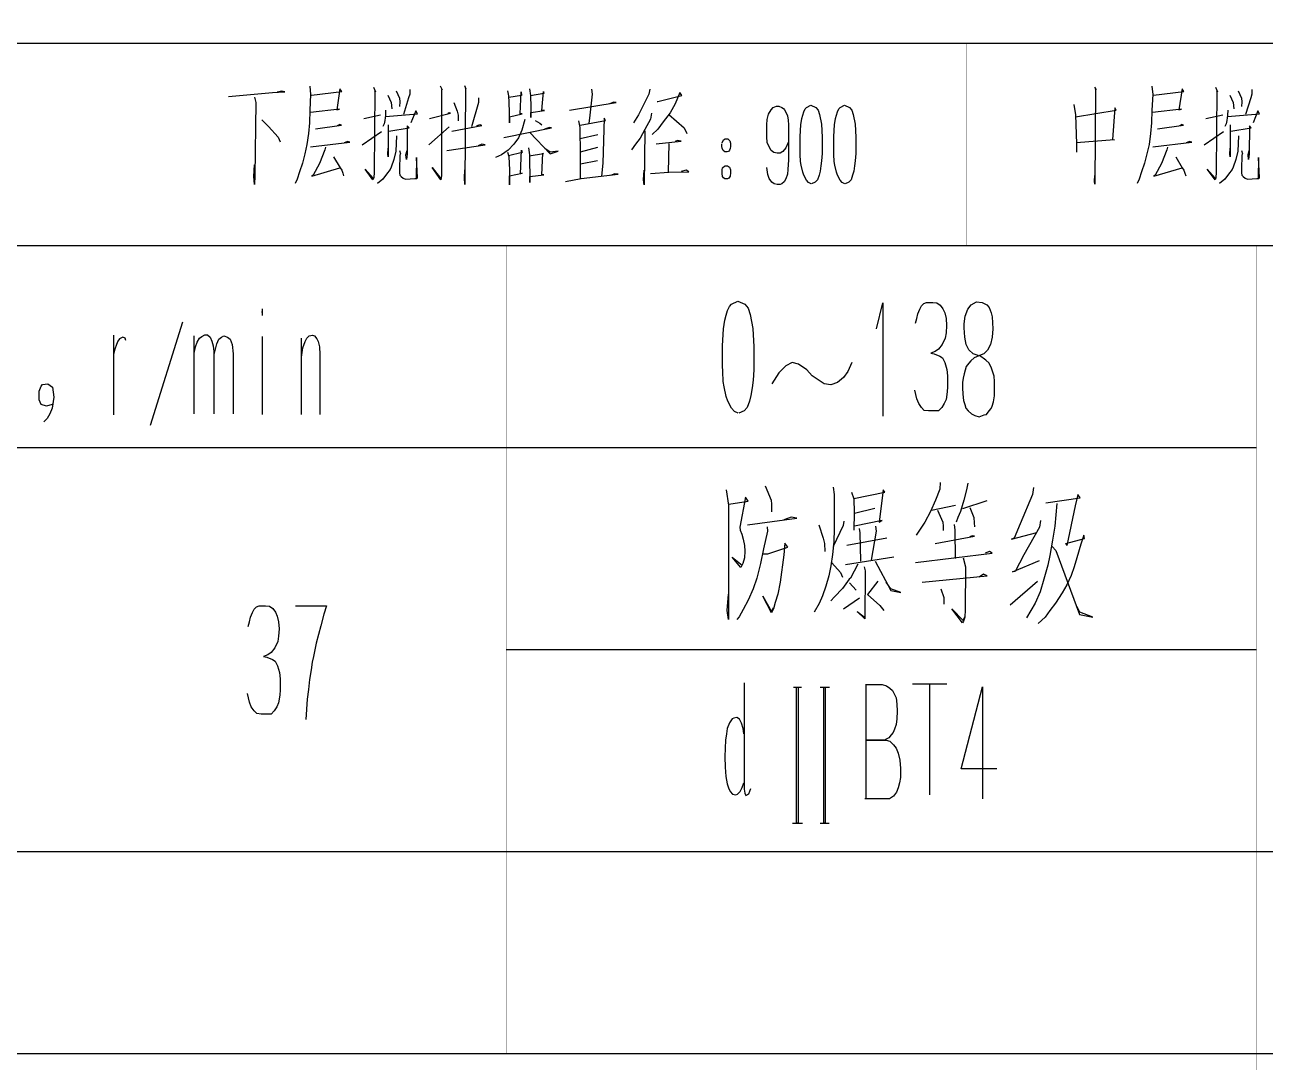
# Model space of a CAD drawing. Extents: x 0 to 8410, y 0 to 11890.
# Drawn here: x 7434.1 to 7863.9, y 8196.3 to 8555.6 of the extents above; entities that cross this region are included whole.
import ezdxf

# ---------------------------------------------------------------- set-up
doc = ezdxf.new("R2010")
doc.units = 0
doc.header["$MEASUREMENT"] = 0
doc.layers.add('6', color=7, linetype='Continuous')
doc.layers.add('8', color=7, linetype='Continuous')

# ---------------------------------------------------------------- blocks, each defined once
blk = doc.blocks.new('BLKENT684')
at = {"layer": '8', "color": 2, "linetype": 'Continuous'}
for p, q in [((7677.11, 8394.54), (7677.9, 8389.24)), ((7690.58, 8395.91), (7692.67, 8391.01)), ((7714.1, 8395.52), (7714.5, 8392.97)), ((7731.49, 8394.54), (7730.05, 8383.36)), ((7732.01, 8393.75), (7731.49, 8394.54)), ((7751.1, 8394.73), (7749.66, 8391.01)), ((7751.23, 8397.09), (7751.1, 8394.73)), ((7760.38, 8394.54), (7759.46, 8391.01)), ((7760.77, 8396.89), (7760.38, 8394.54)), ((7783.52, 8395.32), (7783.26, 8392.97)), ((7678.03, 8389.64), (7684.69, 8390.62)), ((7683.78, 8391.99), (7681.82, 8381.6)), ((7684.69, 8390.62), (7683.78, 8391.99)), ((7692.67, 8391.01), (7692.8, 8389.64)), ((7692.8, 8389.64), (7692.8, 8386.89)), ((7714.5, 8392.97), (7714.5, 8387.09)), ((7720.51, 8393.75), (7721.29, 8391.4)), ((7721.29, 8391.6), (7732.01, 8393.75)), ((7721.29, 8391.4), (7721.43, 8386.69)), ((7749.66, 8391.01), (7747.83, 8387.09)), ((7759.46, 8391.01), (7758.29, 8387.09)), ((7759.07, 8388.07), (7767.57, 8390.81)), ((7783.26, 8392.97), (7778.94, 8382.77)), ((7787.83, 8390.03), (7799.73, 8391.79)), ((7791.62, 8389.83), (7790.97, 8381.99)), ((7798.94, 8392.97), (7798.03, 8389.05)), ((7799.73, 8391.79), (7798.94, 8392.97)), ((7677.9, 8389.24), (7677.9, 8349.64)), ((7714.5, 8387.09), (7714.5, 8381.01)), ((7721.43, 8386.69), (7721.29, 8380.62)), ((7721.56, 8386.5), (7728.61, 8388.26)), ((7747.83, 8387.09), (7745.87, 8383.36)), ((7748.22, 8387.48), (7756.59, 8389.24)), ((7750.31, 8387.48), (7752.14, 8383.36)), ((7758.29, 8387.09), (7757.37, 8384.93)), ((7761.56, 8388.46), (7762.86, 8384.93)), ((7798.03, 8389.05), (7795.15, 8375.32)), ((7681.82, 8381.6), (7681.95, 8380.62)), ((7684.43, 8382.38), (7701.56, 8384.73)), ((7691.23, 8381.79), (7691.36, 8380.22)), ((7699.6, 8385.13), (7697.11, 8384.14)), ((7701.56, 8384.73), (7699.6, 8385.13)), ((7709.14, 8382.38), (7710.71, 8377.87)), ((7717.63, 8382.18), (7714.1, 8374.93)), ((7714.5, 8381.01), (7714.37, 8376.5)), ((7717.9, 8383.75), (7717.63, 8382.18)), ((7731.1, 8383.95), (7721.56, 8381.99)), ((7723.12, 8381.2), (7723.39, 8379.64)), ((7728.88, 8381.99), (7729.01, 8380.22)), ((7730.05, 8383.36), (7731.1, 8383.95)), ((7745.87, 8383.36), (7744.04, 8380.62)), ((7752.14, 8383.36), (7752.27, 8381.99)), ((7752.27, 8381.99), (7752.27, 8380.42)), ((7756.07, 8382.58), (7756.33, 8380.62)), ((7757.37, 8384.93), (7756.72, 8383.36)), ((7762.86, 8384.93), (7762.99, 8383.16)), ((7762.99, 8383.16), (7763.12, 8381.79)), ((7778.94, 8382.77), (7776.85, 8377.87)), ((7785.61, 8381.6), (7780.25, 8371.99)), ((7786, 8383.95), (7785.61, 8381.6)), ((7790.97, 8381.99), (7790.18, 8377.09)), ((7681.95, 8380.62), (7682.47, 8379.24)), ((7682.47, 8379.24), (7682.99, 8377.48)), ((7682.99, 8377.48), (7683.39, 8375.32)), ((7691.36, 8380.22), (7690.05, 8374.14)), ((7710.71, 8377.87), (7711.1, 8375.91)), ((7732.8, 8377.87), (7718.94, 8375.32)), ((7723.39, 8379.64), (7723.65, 8369.83)), ((7729.01, 8380.22), (7727.31, 8370.22)), ((7744.04, 8380.62), (7742.86, 8378.85)), ((7749.53, 8375.91), (7763.12, 8378.46)), ((7756.33, 8380.62), (7756.46, 8370.81)), ((7762.34, 8378.65), (7761.56, 8378.26)), ((7763.12, 8378.46), (7762.34, 8378.65)), ((7775.93, 8377.48), (7784.69, 8379.83)), ((7776.85, 8377.87), (7775.93, 8377.48)), ((7790.18, 8377.09), (7789.27, 8371.79)), ((7794.76, 8375.91), (7801.29, 8377.67)), ((7801.03, 8378.85), (7799.99, 8375.71)), ((7801.29, 8377.67), (7801.03, 8378.85)), ((7683.39, 8375.32), (7683.52, 8373.36)), ((7683.52, 8373.36), (7683.39, 8371.01)), ((7690.05, 8374.14), (7689.01, 8369.05)), ((7690.05, 8372.38), (7691.49, 8372.38)), ((7691.49, 8372.38), (7698.42, 8374.73)), ((7697.37, 8376.11), (7697.11, 8371.99)), ((7698.42, 8374.73), (7697.37, 8376.11)), ((7711.1, 8375.91), (7711.23, 8373.16)), ((7714.37, 8376.5), (7713.97, 8372.18)), ((7742.73, 8369.44), (7769.27, 8372.58)), ((7768.35, 8373.16), (7766.78, 8372.58)), ((7769.27, 8372.58), (7768.35, 8373.16)), ((7790.05, 8374.93), (7791.36, 8373.56)), ((7791.36, 8373.56), (7799.46, 8351.4)), ((7795.15, 8375.32), (7794.76, 8375.91)), ((7799.99, 8375.71), (7798.55, 8371.01)), ((7682.21, 8367.67), (7679.2, 8371.2)), ((7679.2, 8371.2), (7682.6, 8368.46)), ((7682.86, 8369.05), (7682.21, 8367.67)), ((7683.39, 8371.01), (7682.86, 8369.05)), ((7689.01, 8369.05), (7687.7, 8363.95)), ((7697.11, 8371.99), (7695.8, 8362.58)), ((7713.32, 8368.26), (7712.67, 8364.73)), ((7713.97, 8372.18), (7713.32, 8368.26)), ((7713.71, 8369.24), (7716.72, 8365.91)), ((7718.42, 8368.65), (7735.15, 8371.4)), ((7722.73, 8368.85), (7720.12, 8363.95)), ((7728.75, 8369.83), (7734.1, 8359.64)), ((7759.2, 8371.01), (7759.99, 8367.87)), ((7776.33, 8366.11), (7785.61, 8370.03)), ((7780.25, 8371.99), (7777.24, 8366.3)), ((7788.48, 8368.46), (7787.18, 8363.56)), ((7789.27, 8371.79), (7788.48, 8368.46)), ((7798.55, 8371.01), (7797.63, 8367.87)), ((7687.7, 8363.95), (7686.39, 8360.22)), ((7712.67, 8364.73), (7711.62, 8361.2)), ((7716.72, 8365.91), (7717.37, 8364.34)), ((7720.12, 8363.95), (7719.73, 8363.56)), ((7724.95, 8367.87), (7725.22, 8366.5)), ((7725.22, 8366.5), (7725.09, 8349.83)), ((7744.95, 8362.58), (7767.57, 8364.73)), ((7759.99, 8367.87), (7759.86, 8352.97)), ((7766.26, 8365.32), (7764.69, 8364.34)), ((7767.57, 8364.73), (7766.26, 8365.32)), ((7777.24, 8366.3), (7776.33, 8366.11)), ((7796.59, 8364.93), (7795.15, 8361.6)), ((7797.63, 8367.87), (7796.59, 8364.93)), ((7686.39, 8360.22), (7684.69, 8356.3)), ((7695.8, 8362.58), (7695.02, 8358.46)), ((7711.62, 8361.2), (7710.44, 8357.87)), ((7717.37, 8360.42), (7714.63, 8357.48)), ((7719.73, 8363.56), (7717.37, 8360.42)), ((7719.86, 8362.38), (7722.08, 8359.83)), ((7729.66, 8362.97), (7726, 8358.26)), ((7734.1, 8360.22), (7732.54, 8362.58)), ((7737.63, 8359.05), (7734.1, 8360.22)), ((7734.1, 8359.64), (7737.63, 8359.05)), ((7751.49, 8360.22), (7752.54, 8357.28)), ((7775.54, 8354.73), (7784.95, 8362.97)), ((7787.18, 8363.56), (7785.87, 8359.24)), ((7795.15, 8361.6), (7793.45, 8358.85)), ((7677.37, 8352.77), (7677.9, 8358.46)), ((7684.69, 8356.3), (7682.99, 8353.16)), ((7692.8, 8351.99), (7689.79, 8357.67)), ((7689.79, 8357.67), (7692.8, 8352.38)), ((7694.11, 8355.52), (7693.45, 8353.36)), ((7695.02, 8358.46), (7694.11, 8355.52)), ((7709.27, 8355.13), (7707.57, 8352.18)), ((7710.44, 8357.87), (7709.27, 8355.13)), ((7714.63, 8357.48), (7713.32, 8356.11)), ((7717.76, 8353.36), (7723.26, 8357.09)), ((7726, 8358.26), (7730.31, 8354.54)), ((7752.54, 8357.28), (7752.54, 8354.93)), ((7784.17, 8355.32), (7782.6, 8352.77)), ((7785.87, 8359.24), (7784.17, 8355.32)), ((7791.23, 8355.32), (7789.27, 8352.77)), ((7793.45, 8358.85), (7791.23, 8355.32)), ((7677.9, 8349.64), (7677.37, 8352.77)), ((7682.99, 8353.16), (7681.56, 8350.62)), ((7692.8, 8352.38), (7693.45, 8353.75)), ((7693.45, 8353.36), (7692.8, 8351.99)), ((7725.09, 8349.83), (7722.47, 8352.38)), ((7722.47, 8352.38), (7724.95, 8350.62)), ((7730.31, 8354.54), (7731.75, 8352.77)), ((7758.94, 8348.46), (7755.28, 8353.36)), ((7755.28, 8353.36), (7759.2, 8349.24)), ((7759.86, 8352.97), (7759.73, 8350.42)), ((7782.6, 8352.77), (7781.16, 8350.22)), ((7789.27, 8352.77), (7787.57, 8350.42)), ((7799.59, 8352.18), (7798.55, 8354.14)), ((7799.46, 8351.4), (7804.17, 8350.42)), ((7804.17, 8350.42), (7799.59, 8352.18)), ((7681.56, 8350.62), (7680.77, 8349.64)), ((7759.33, 8349.05), (7758.94, 8348.46)), ((7759.2, 8349.24), (7759.73, 8350.62)), ((7759.73, 8350.42), (7759.33, 8349.05)), ((7787.57, 8350.42), (7785.22, 8348.26)), ((7683.26, 8327.68), (7683.26, 8290.88)), ((7703.19, 8326.08), (7700.44, 8326.08)), ((7701.49, 8279.08), (7701.49, 8326.08)), ((7702.01, 8326.08), (7702.01, 8279.08)), ((7712.86, 8326.08), (7709.6, 8326.08)), ((7710.9, 8279.08), (7710.9, 8326.08)), ((7711.43, 8326.08), (7711.43, 8279.08)), ((7725.41, 8327.08), (7731.1, 8327.08)), ((7725.54, 8287.48), (7725.54, 8327.08)), ((7731.1, 8327.08), (7732.6, 8326.68)), ((7732.6, 8326.68), (7733.78, 8325.88)), ((7733.78, 8325.88), (7734.69, 8325.08)), ((7734.69, 8325.08), (7735.41, 8323.68)), ((7753.58, 8327.28), (7741.62, 8327.28)), ((7747.57, 8327.28), (7747.57, 8288.88)), ((7758.55, 8297.88), (7765.87, 8326.28)), ((7765.87, 8326.28), (7765.87, 8287.48)), ((7735.41, 8323.68), (7735.94, 8322.48)), ((7735.94, 8322.48), (7736.2, 8320.28)), ((7736.2, 8320.28), (7736.33, 8317.88)), ((7736.33, 8317.88), (7736.2, 8315.28)), ((7678.29, 8313.88), (7677.44, 8311.88)), ((7679.2, 8315.28), (7678.29, 8313.88)), ((7679.79, 8315.48), (7679.2, 8315.28)), ((7680.77, 8315.68), (7679.79, 8315.48)), ((7681.69, 8315.08), (7680.77, 8315.68)), ((7682.41, 8313.68), (7681.69, 8315.08)), ((7682.93, 8311.88), (7682.41, 8313.68)), ((7735.94, 8313.28), (7735.35, 8311.68)), ((7736.2, 8315.28), (7735.94, 8313.28)), ((7676.85, 8307.88), (7676.72, 8305.08)), ((7677.18, 8310.08), (7676.85, 8307.88)), ((7677.44, 8311.88), (7677.18, 8310.08)), ((7683.19, 8310.08), (7682.93, 8311.88)), ((7732.08, 8307.88), (7725.8, 8307.88)), ((7725.8, 8307.88), (7732.54, 8307.88)), ((7732.27, 8308.08), (7732.08, 8307.88)), ((7733.45, 8308.68), (7732.27, 8308.08)), ((7732.54, 8307.88), (7733.78, 8307.48)), ((7734.24, 8309.68), (7733.45, 8308.68)), ((7734.89, 8310.48), (7734.24, 8309.68)), ((7735.35, 8311.68), (7734.89, 8310.48)), ((7676.72, 8305.08), (7676.65, 8302.08)), ((7733.78, 8307.48), (7735.09, 8306.28)), ((7735.09, 8306.28), (7736, 8305.08)), ((7736, 8305.08), (7736.72, 8303.28)), ((7676.65, 8302.08), (7676.78, 8298.48)), ((7736.72, 8303.28), (7737.24, 8300.88)), ((7737.24, 8300.88), (7737.5, 8298.08)), ((7676.78, 8298.48), (7676.98, 8295.28)), ((7676.98, 8295.28), (7677.37, 8292.68)), ((7737.5, 8298.08), (7737.44, 8294.88)), ((7770.9, 8297.88), (7758.55, 8297.88)), ((7677.37, 8292.68), (7677.9, 8291.28)), ((7677.9, 8291.28), (7678.48, 8290.08)), ((7681.88, 8290.08), (7682.6, 8291.48)), ((7682.6, 8291.48), (7683.19, 8293.08)), ((7683.26, 8290.88), (7683.52, 8289.48)), ((7684.89, 8289.28), (7685.61, 8291.08)), ((7736.72, 8291.28), (7736.07, 8289.88)), ((7737.18, 8293.08), (7736.72, 8291.28)), ((7737.44, 8294.88), (7737.18, 8293.08)), ((7678.48, 8290.08), (7679.33, 8289.08)), ((7679.33, 8289.08), (7680.44, 8288.88)), ((7680.44, 8288.88), (7680.97, 8289.08)), ((7680.97, 8289.08), (7681.88, 8290.08)), ((7683.52, 8289.48), (7683.91, 8288.68)), ((7683.91, 8288.68), (7684.89, 8289.28)), ((7733.65, 8287.48), (7725.15, 8287.48)), ((7735.02, 8288.48), (7733.65, 8287.48)), ((7736.07, 8289.88), (7735.02, 8288.48)), ((7700.05, 8279.08), (7703.58, 8279.08)), ((7702.01, 8279.08), (7701.49, 8279.08)), ((7709.6, 8279.08), (7712.73, 8279.08)), ((7711.43, 8279.08), (7710.9, 8279.08))]:
    blk.add_line(p, q, dxfattribs=at)

msp = doc.modelspace()

# ---------------------------------------------------------------- linework, layer by layer
at = {"layer": '6'}
for p, q in [((6510, 8549.25), (8310, 8549.25)), ((7504.65, 8530.77), (7519.93, 8532.14)), ((7519.93, 8532.14), (7524.14, 8532.41)), ((7523.13, 8532.69), (7521.48, 8532.28)), ((7524.14, 8532.41), (7523.13, 8532.69)), ((7532.83, 8534.33), (7533.1, 8531.45)), ((7533.1, 8531.45), (7532.83, 8526.1)), ((7533.38, 8531.31), (7543.9, 8532.55)), ((7543.26, 8533.51), (7542.16, 8526.24)), ((7543.9, 8532.55), (7543.26, 8533.51)), ((7554.88, 8534.06), (7555.61, 8532.41)), ((7555.34, 8532.82), (7555.06, 8504.55)), ((7555.61, 8532.41), (7555.34, 8532.82)), ((7562.75, 8532.82), (7563.85, 8530.22)), ((7567.42, 8531.59), (7567.05, 8530.35)), ((7567.42, 8533.24), (7567.42, 8531.59)), ((7577.94, 8534.47), (7578.67, 8533.1)), ((7578.49, 8533.24), (7578.4, 8503.31)), ((7578.67, 8533.1), (7578.49, 8533.24)), ((7586.45, 8534.61), (7586.91, 8533.51)), ((7586.72, 8533.79), (7586.54, 8500.3)), ((7586.91, 8533.51), (7586.72, 8533.79)), ((7601.27, 8532.82), (7601.64, 8531.04)), ((7605.66, 8524.86), (7606.03, 8532.41)), ((7606.03, 8532.41), (7606.12, 8531.18)), ((7608.96, 8533.51), (7609.32, 8531.18)), ((7613.9, 8531.86), (7609.32, 8531.04)), ((7613.26, 8525.96), (7613.81, 8532.55)), ((7613.81, 8532.55), (7613.9, 8531.86)), ((7630.65, 8531.59), (7629.82, 8524.31)), ((7630.37, 8533.37), (7630.65, 8531.59)), ((7650.32, 8531.59), (7648.12, 8527.2)), ((7650.59, 8533.37), (7650.32, 8531.59)), ((7661.02, 8532.14), (7659.38, 8528.3)), ((7661.66, 8531.18), (7661.02, 8532.14)), ((7804.65, 8534.06), (7805.29, 8533.1)), ((7805.01, 8533.51), (7804.83, 8500.43)), ((7805.29, 8533.1), (7805.01, 8533.51)), ((7824.59, 8534.33), (7824.87, 8531.45)), ((7824.87, 8531.45), (7824.59, 8526.1)), ((7825.14, 8531.31), (7835.67, 8532.55)), ((7835.03, 8533.51), (7833.93, 8526.24)), ((7835.67, 8532.55), (7835.03, 8533.51)), ((7846.65, 8534.06), (7847.38, 8532.41)), ((7847.1, 8532.82), (7846.83, 8504.55)), ((7847.38, 8532.41), (7847.1, 8532.82)), ((7854.52, 8532.82), (7855.61, 8530.22)), ((7859.18, 8531.59), (7858.82, 8530.35)), ((7859.18, 8533.24), (7859.18, 8531.59)), ((7513.61, 8530.63), (7514.16, 8528.71)), ((7514.16, 8528.71), (7513.8, 8503.31)), ((7559.82, 8531.31), (7561.01, 8528.71)), ((7561.01, 8528.71), (7561.19, 8526.51)), ((7563.85, 8530.22), (7564.03, 8528.98)), ((7564.03, 8528.98), (7563.85, 8527.33)), ((7567.05, 8530.35), (7565.31, 8524.59)), ((7582.7, 8528.71), (7583.89, 8525.69)), ((7591.21, 8528.71), (7588.83, 8520.33)), ((7591.21, 8530.35), (7591.21, 8528.71)), ((7601.64, 8531.04), (7601.82, 8528.84)), ((7606.12, 8531.18), (7601.73, 8530.49)), ((7601.82, 8528.84), (7602, 8521.71)), ((7609.32, 8531.18), (7609.42, 8527.06)), ((7609.42, 8527.06), (7609.42, 8523.49)), ((7622.78, 8526.1), (7638.97, 8528.71)), ((7638.15, 8528.84), (7636.68, 8528.3)), ((7638.97, 8528.71), (7638.15, 8528.84)), ((7648.12, 8527.2), (7646.66, 8524.45)), ((7653.15, 8529.12), (7653.43, 8529.12)), ((7653.43, 8529.12), (7661.66, 8531.18)), ((7659.38, 8528.3), (7657.64, 8525.14)), ((7692.64, 8526.21), (7693.42, 8527.05)), ((7693.42, 8527.05), (7694.47, 8527.47)), ((7694.47, 8527.47), (7695.29, 8527.47)), ((7695.29, 8527.47), (7696.34, 8527.05)), ((7696.34, 8527.05), (7696.94, 8526.63)), ((7704.44, 8526.49), (7704.9, 8527.05)), ((7704.9, 8527.05), (7706.46, 8527.75)), ((7706.46, 8527.75), (7708.1, 8527.05)), ((7708.1, 8527.05), (7708.93, 8526.07)), ((7716.11, 8526.49), (7716.57, 8527.05)), ((7716.57, 8527.05), (7718.12, 8527.75)), ((7718.12, 8527.75), (7719.77, 8527.05)), ((7719.77, 8527.05), (7720.59, 8526.07)), ((7797.6, 8528.02), (7798.15, 8524.45)), ((7851.59, 8531.31), (7852.78, 8528.71)), ((7852.78, 8528.71), (7852.96, 8526.51)), ((7855.61, 8530.22), (7855.8, 8528.98)), ((7855.8, 8528.98), (7855.61, 8527.33)), ((7858.82, 8530.35), (7857.08, 8524.59)), ((7532.83, 8526.1), (7532.65, 8521.71)), ((7543.08, 8526.37), (7533.01, 8525.28)), ((7542.16, 8526.24), (7543.08, 8526.37)), ((7551.5, 8523.22), (7557.35, 8524.45)), ((7559, 8524.31), (7558.82, 8522.53)), ((7559.09, 8526.1), (7559, 8524.31)), ((7559, 8523.9), (7570.07, 8524.86)), ((7569.52, 8525.82), (7567.87, 8521.71)), ((7570.07, 8524.86), (7569.52, 8525.82)), ((7574.28, 8523.22), (7581.6, 8525)), ((7581.14, 8525.14), (7580.68, 8524.86)), ((7581.6, 8525), (7581.14, 8525.14)), ((7583.89, 8525.69), (7584.16, 8524.31)), ((7584.16, 8524.31), (7584.16, 8522.39)), ((7602, 8523.77), (7606.4, 8524.86)), ((7602, 8521.71), (7602, 8523.77)), ((7606.4, 8524.86), (7605.66, 8524.86)), ((7607.31, 8522.81), (7606.31, 8519.1)), ((7609.42, 8525.28), (7614.08, 8525.96)), ((7609.42, 8523.49), (7609.42, 8525.28)), ((7614.08, 8525.96), (7613.26, 8525.96)), ((7629.82, 8524.31), (7629.55, 8521.43)), ((7634.85, 8523.35), (7634.3, 8507.71)), ((7635.31, 8522.53), (7634.85, 8523.35)), ((7646.66, 8524.45), (7644.92, 8521.71)), ((7650.87, 8522.94), (7648.95, 8519.37)), ((7651.23, 8525), (7650.87, 8522.94)), ((7657.64, 8525.14), (7655.26, 8521.98)), ((7657.18, 8524.59), (7662.49, 8519.92)), ((7691.13, 8521.03), (7691.27, 8522.85)), ((7691.27, 8522.85), (7691.77, 8524.67)), ((7691.77, 8524.67), (7692.64, 8526.21)), ((7696.94, 8526.63), (7697.26, 8526.21)), ((7697.26, 8526.21), (7697.81, 8525.37)), ((7697.81, 8525.37), (7698.31, 8524.11)), ((7698.31, 8524.11), (7698.59, 8522.57)), ((7702.98, 8521.03), (7703.3, 8523.13)), ((7703.3, 8523.13), (7703.62, 8524.39)), ((7703.62, 8524.39), (7703.94, 8525.51)), ((7703.94, 8525.51), (7704.44, 8526.49)), ((7708.93, 8526.07), (7709.43, 8524.53)), ((7709.43, 8524.53), (7710.07, 8521.17)), ((7714.64, 8521.03), (7714.97, 8523.13)), ((7714.97, 8523.13), (7715.29, 8524.39)), ((7715.29, 8524.39), (7715.61, 8525.51)), ((7715.61, 8525.51), (7716.11, 8526.49)), ((7720.59, 8526.07), (7721.1, 8524.53)), ((7721.1, 8524.53), (7721.74, 8521.17)), ((7798.15, 8523.77), (7812.24, 8526.1)), ((7798.15, 8524.45), (7798.42, 8514.43)), ((7811.78, 8526.92), (7810.96, 8515.94)), ((7812.24, 8526.1), (7811.78, 8526.92)), ((7824.59, 8526.1), (7824.41, 8521.71)), ((7834.84, 8526.37), (7824.78, 8525.28)), ((7833.93, 8526.24), (7834.84, 8526.37)), ((7843.26, 8523.22), (7849.12, 8524.45)), ((7850.76, 8524.31), (7850.58, 8522.53)), ((7850.86, 8526.1), (7850.76, 8524.31)), ((7850.76, 8523.9), (7861.84, 8524.86)), ((7861.29, 8525.82), (7859.64, 8521.71)), ((7861.84, 8524.86), (7861.29, 8525.82)), ((7516.18, 8522.67), (7518.55, 8520.47)), ((7518.55, 8520.47), (7521.85, 8516.77)), ((7532.65, 8521.71), (7532.37, 8518)), ((7534.75, 8519.65), (7543.81, 8520.88)), ((7543.17, 8521.16), (7542.34, 8520.61)), ((7543.81, 8520.88), (7543.17, 8521.16)), ((7550.95, 8514.02), (7557.63, 8518.69)), ((7558.54, 8521.3), (7558.08, 8520.47)), ((7558.82, 8522.53), (7558.54, 8521.3)), ((7560, 8521.02), (7560, 8518.96)), ((7560, 8518.96), (7560, 8509.9)), ((7560.19, 8518.82), (7567.23, 8519.92)), ((7566.59, 8520.61), (7566.5, 8510.86)), ((7567.23, 8519.92), (7566.59, 8520.61)), ((7574.1, 8514.02), (7581.14, 8520.33)), ((7582.06, 8518.82), (7592.4, 8520.75)), ((7591.85, 8521.02), (7590.57, 8520.61)), ((7592.4, 8520.75), (7591.85, 8521.02)), ((7600.08, 8516.63), (7616.55, 8519.92)), ((7606.31, 8519.1), (7605.12, 8516.49)), ((7610.88, 8522.53), (7612.53, 8521.57)), ((7612.53, 8521.57), (7613.17, 8521.02)), ((7615.82, 8520.06), (7614.17, 8519.51)), ((7616.55, 8519.92), (7615.82, 8520.06)), ((7625.89, 8522.39), (7626.34, 8520.06)), ((7626.34, 8520.06), (7626.53, 8510.59)), ((7626.53, 8520.88), (7635.31, 8522.53)), ((7648.95, 8519.37), (7647.3, 8516.35)), ((7648.95, 8518.96), (7648.67, 8500.16)), ((7653.43, 8519.51), (7651.42, 8517.59)), ((7655.26, 8521.98), (7653.43, 8519.51)), ((7662.49, 8519.92), (7663.4, 8518)), ((7691.13, 8519.07), (7691.13, 8521.03)), ((7691.13, 8516.83), (7691.13, 8519.07)), ((7698.59, 8522.57), (7698.63, 8521.03)), ((7698.63, 8521.03), (7698.63, 8514.59)), ((7702.7, 8516.97), (7702.98, 8521.03)), ((7710.07, 8521.17), (7710.34, 8516.69)), ((7714.37, 8516.97), (7714.64, 8521.03)), ((7721.74, 8521.17), (7722.01, 8516.69)), ((7824.41, 8521.71), (7824.14, 8518)), ((7826.52, 8519.65), (7835.57, 8520.88)), ((7834.93, 8521.16), (7834.11, 8520.61)), ((7835.57, 8520.88), (7834.93, 8521.16)), ((7842.71, 8514.02), (7849.39, 8518.69)), ((7850.31, 8521.3), (7849.85, 8520.47)), ((7850.58, 8522.53), (7850.31, 8521.3)), ((7851.77, 8521.02), (7851.77, 8518.96)), ((7851.77, 8518.96), (7851.77, 8509.9)), ((7851.95, 8518.82), (7859, 8519.92)), ((7858.36, 8520.61), (7858.27, 8510.86)), ((7859, 8519.92), (7858.36, 8520.61)), ((7521.85, 8516.77), (7522.58, 8515.12)), ((7531.82, 8514.16), (7531.09, 8511)), ((7532.37, 8518), (7531.82, 8514.16)), ((7533.1, 8513.33), (7546.65, 8514.98)), ((7545.82, 8515.26), (7544.72, 8514.71)), ((7546.65, 8514.98), (7545.82, 8515.26)), ((7562.84, 8517.18), (7562.57, 8511.82)), ((7592.4, 8514.3), (7591.12, 8513.75)), ((7593.59, 8514.02), (7592.4, 8514.3)), ((7603.47, 8514.3), (7601.55, 8512.24)), ((7605.12, 8516.49), (7603.47, 8514.3)), ((7609.05, 8518.28), (7616.1, 8511)), ((7626.53, 8516.22), (7632.57, 8517.59)), ((7645.65, 8514.3), (7644.28, 8512.37)), ((7647.3, 8516.35), (7645.65, 8514.3)), ((7652.88, 8514.43), (7661.48, 8515.39)), ((7657.18, 8514.57), (7657, 8504.55)), ((7660.2, 8515.53), (7659.38, 8515.26)), ((7661.48, 8515.39), (7660.2, 8515.53)), ((7675.57, 8513.47), (7675.57, 8514.45)), ((7675.66, 8514.73), (7676.21, 8515.85)), ((7676.21, 8515.85), (7676.76, 8516.13)), ((7676.76, 8516.13), (7677.68, 8516.13)), ((7677.68, 8516.13), (7678.32, 8515.43)), ((7678.32, 8515.43), (7678.59, 8514.59)), ((7678.59, 8514.59), (7678.59, 8513.47)), ((7691.31, 8514.87), (7691.13, 8516.83)), ((7691.95, 8513.33), (7691.31, 8514.87)), ((7698.59, 8514.87), (7697.72, 8513.05)), ((7698.63, 8514.59), (7698.63, 8508.85)), ((7702.7, 8512.07), (7702.7, 8516.97)), ((7710.34, 8516.69), (7710.34, 8513.05)), ((7714.37, 8512.07), (7714.37, 8516.97)), ((7722.01, 8516.69), (7722.01, 8513.05)), ((7811.69, 8515.81), (7798.33, 8514.71)), ((7798.42, 8514.43), (7798.42, 8511.55)), ((7810.96, 8515.94), (7811.69, 8515.81)), ((7823.59, 8514.16), (7822.86, 8511)), ((7824.14, 8518), (7823.59, 8514.16)), ((7824.87, 8513.33), (7838.41, 8514.98)), ((7837.59, 8515.26), (7836.49, 8514.71)), ((7838.41, 8514.98), (7837.59, 8515.26)), ((7854.61, 8517.18), (7854.33, 8511.82)), ((7531.09, 8511), (7530.27, 8507.71)), ((7538.04, 8512.37), (7536.12, 8507.57)), ((7538.23, 8513.2), (7538.04, 8512.37)), ((7541.06, 8509.9), (7543.35, 8506.06)), ((7559.82, 8510.86), (7560, 8512.92)), ((7560, 8509.9), (7559.82, 8510.86)), ((7562.57, 8511.82), (7561.93, 8508.94)), ((7563.85, 8512.1), (7564.21, 8511)), ((7564.03, 8510.45), (7563.85, 8505.65)), ((7564.21, 8511), (7564.03, 8510.45)), ((7566.14, 8510.59), (7566.5, 8512.1)), ((7566.32, 8508.94), (7566.14, 8510.59)), ((7566.5, 8510.86), (7566.32, 8508.94)), ((7580.32, 8512.1), (7593.59, 8514.02)), ((7599.26, 8510.59), (7597.16, 8509.63)), ((7601.55, 8512.24), (7599.26, 8510.59)), ((7601.36, 8511.55), (7601.73, 8510.04)), ((7606.4, 8511.41), (7601.64, 8510.31)), ((7601.73, 8510.04), (7602, 8505.24)), ((7605.76, 8504), (7606.21, 8512.24)), ((7606.21, 8512.24), (7606.4, 8511.41)), ((7608.59, 8513.06), (7608.96, 8510.59)), ((7613.81, 8511), (7608.78, 8510.18)), ((7608.96, 8510.59), (7609.05, 8500.98)), ((7613.17, 8503.73), (7613.53, 8511.14)), ((7613.53, 8511.14), (7613.81, 8511)), ((7616.1, 8511.55), (7614.27, 8512.79)), ((7616.1, 8511), (7618.84, 8511.82)), ((7618.84, 8511.82), (7616.1, 8511.55)), ((7626.53, 8510.59), (7626.53, 8502.35)), ((7626.62, 8511.69), (7632.57, 8513.2)), ((7675.66, 8512.91), (7675.57, 8513.47)), ((7676.03, 8512.07), (7675.66, 8512.91)), ((7676.58, 8511.65), (7676.03, 8512.07)), ((7677.4, 8511.65), (7676.58, 8511.65)), ((7677.86, 8511.79), (7677.4, 8511.65)), ((7678.23, 8512.21), (7677.86, 8511.79)), ((7678.5, 8512.77), (7678.23, 8512.21)), ((7678.59, 8513.47), (7678.5, 8512.77)), ((7692.64, 8512.07), (7691.95, 8513.33)), ((7693.55, 8511.37), (7692.64, 8512.07)), ((7694.74, 8511.23), (7693.55, 8511.37)), ((7695.75, 8511.23), (7694.74, 8511.23)), ((7696.76, 8511.79), (7695.75, 8511.23)), ((7697.72, 8513.05), (7696.76, 8511.79)), ((7702.75, 8510.67), (7702.7, 8512.07)), ((7702.84, 8508.29), (7702.75, 8510.67)), ((7710.3, 8511.09), (7710.12, 8508.57)), ((7710.34, 8513.05), (7710.3, 8511.09)), ((7714.42, 8510.67), (7714.37, 8512.07)), ((7714.51, 8508.29), (7714.42, 8510.67)), ((7721.96, 8511.09), (7721.78, 8508.57)), ((7722.01, 8513.05), (7721.96, 8511.09)), ((7822.86, 8511), (7822.03, 8507.71)), ((7829.81, 8512.37), (7827.89, 8507.57)), ((7829.99, 8513.2), (7829.81, 8512.37)), ((7832.83, 8509.9), (7835.12, 8506.06)), ((7851.59, 8510.86), (7851.77, 8512.92)), ((7851.77, 8509.9), (7851.59, 8510.86)), ((7854.33, 8511.82), (7853.69, 8508.94)), ((7855.61, 8512.1), (7855.98, 8511)), ((7855.8, 8510.45), (7855.61, 8505.65)), ((7855.98, 8511), (7855.8, 8510.45)), ((7857.9, 8510.59), (7858.27, 8512.1)), ((7858.08, 8508.94), (7857.9, 8510.59)), ((7858.27, 8510.86), (7858.08, 8508.94)), ((7513.43, 8503.04), (7513.7, 8507.16)), ((7530.27, 8507.71), (7529.26, 8504.69)), ((7533.47, 8503.18), (7543.26, 8506.06)), ((7536.12, 8507.57), (7533.93, 8503.59)), ((7543.35, 8506.06), (7543.9, 8505.24)), ((7554.7, 8501.94), (7551.95, 8505.65)), ((7551.95, 8505.65), (7554.79, 8502.49)), ((7561.01, 8506.33), (7560.65, 8505.51)), ((7561.93, 8508.94), (7561.01, 8506.33)), ((7563.85, 8505.65), (7563.85, 8504.41)), ((7569.8, 8509.63), (7569.61, 8502.49)), ((7570.07, 8502.63), (7569.8, 8509.63)), ((7578.21, 8501.94), (7575.19, 8506.2)), ((7575.19, 8506.2), (7578.12, 8502.49)), ((7626.62, 8507.43), (7632.47, 8508.67)), ((7634.3, 8507.71), (7633.94, 8503.18)), ((7675.66, 8505.35), (7675.85, 8506.05)), ((7675.85, 8506.05), (7676.58, 8506.75)), ((7676.76, 8506.75), (7677.49, 8506.75)), ((7677.49, 8506.75), (7678.23, 8506.33)), ((7678.23, 8506.33), (7678.59, 8505.35)), ((7691.49, 8503.81), (7691.13, 8506.19)), ((7698.63, 8508.85), (7698.49, 8505.49)), ((7703.07, 8507.03), (7702.84, 8508.29)), ((7703.62, 8504.65), (7703.07, 8507.03)), ((7709.89, 8506.75), (7709.61, 8504.93)), ((7710.12, 8508.57), (7709.89, 8506.75)), ((7714.74, 8507.03), (7714.51, 8508.29)), ((7715.29, 8504.65), (7714.74, 8507.03)), ((7721.55, 8506.75), (7721.28, 8504.93)), ((7721.78, 8508.57), (7721.55, 8506.75)), ((7822.03, 8507.71), (7821.03, 8504.69)), ((7825.23, 8503.18), (7835.03, 8506.06)), ((7827.89, 8507.57), (7825.69, 8503.59)), ((7835.12, 8506.06), (7835.67, 8505.24)), ((7846.46, 8501.94), (7843.72, 8505.65)), ((7843.72, 8505.65), (7846.55, 8502.49)), ((7852.78, 8506.33), (7852.41, 8505.51)), ((7853.69, 8508.94), (7852.78, 8506.33)), ((7855.61, 8505.65), (7855.61, 8504.41)), ((7861.56, 8509.63), (7861.38, 8502.49)), ((7861.84, 8502.63), (7861.56, 8509.63)), ((7513.61, 8500.3), (7513.43, 8503.04)), ((7513.8, 8503.31), (7513.61, 8500.3)), ((7528.44, 8502.22), (7527.7, 8500.71)), ((7529.26, 8504.69), (7528.44, 8502.22)), ((7533.93, 8503.59), (7533.47, 8503.18)), ((7543.9, 8505.24), (7544.27, 8504.28)), ((7544.27, 8504.28), (7544.54, 8503.31)), ((7554.97, 8502.63), (7554.7, 8501.94)), ((7555.06, 8504.55), (7554.97, 8502.63)), ((7558.08, 8502.22), (7556.25, 8500.71)), ((7559.36, 8503.86), (7558.08, 8502.22)), ((7560.65, 8505.51), (7559.36, 8503.86)), ((7563.85, 8504.41), (7564.03, 8503.59)), ((7564.03, 8503.59), (7564.49, 8503.04)), ((7564.49, 8503.04), (7565.13, 8502.49)), ((7565.13, 8502.49), (7565.95, 8502.22)), ((7565.95, 8502.22), (7569.16, 8502.35)), ((7569.16, 8502.35), (7569.8, 8502.35)), ((7569.8, 8502.35), (7570.07, 8502.63)), ((7578.4, 8503.31), (7578.21, 8501.94)), ((7586.36, 8502.63), (7586.54, 8505.37)), ((7586.54, 8500.3), (7586.36, 8502.63)), ((7602, 8505.24), (7602, 8504.55)), ((7602, 8504.55), (7602, 8500.16)), ((7602, 8503.31), (7606.4, 8504.28)), ((7602, 8500.16), (7602, 8503.31)), ((7606.4, 8504.28), (7605.76, 8504)), ((7609.05, 8503.04), (7613.9, 8503.73)), ((7609.05, 8500.98), (7609.05, 8503.04)), ((7613.9, 8503.73), (7613.17, 8503.73)), ((7621.4, 8501.39), (7626.89, 8502.35)), ((7626.89, 8502.35), (7639.61, 8503.86)), ((7638.51, 8504), (7636.96, 8503.45)), ((7639.61, 8503.86), (7638.51, 8504)), ((7648.4, 8501.94), (7648.67, 8505.24)), ((7648.67, 8500.16), (7648.4, 8501.94)), ((7650.87, 8504.14), (7657.27, 8504.55)), ((7657.27, 8504.55), (7664.14, 8504.69)), ((7663.22, 8505.24), (7661.48, 8504.82)), ((7664.14, 8504.69), (7663.22, 8505.24)), ((7675.66, 8504.09), (7675.66, 8505.35)), ((7675.85, 8503.11), (7675.66, 8504.09)), ((7676.21, 8502.69), (7675.85, 8503.11)), ((7676.58, 8502.27), (7676.21, 8502.69)), ((7677.49, 8502.27), (7676.58, 8502.27)), ((7678.04, 8502.55), (7677.49, 8502.27)), ((7678.41, 8503.25), (7678.04, 8502.55)), ((7678.59, 8504.37), (7678.41, 8503.25)), ((7678.59, 8505.35), (7678.59, 8504.37)), ((7692, 8502.41), (7691.49, 8503.81)), ((7692.96, 8501.15), (7692, 8502.41)), ((7697.17, 8501.29), (7696.39, 8500.59)), ((7697.72, 8502.27), (7697.17, 8501.29)), ((7698.31, 8503.95), (7697.72, 8502.27)), ((7698.49, 8505.49), (7698.31, 8503.95)), ((7703.98, 8503.53), (7703.62, 8504.65)), ((7704.9, 8501.85), (7703.98, 8503.53)), ((7705.59, 8501.01), (7704.9, 8501.85)), ((7708.7, 8501.99), (7707.92, 8501.15)), ((7709.25, 8503.53), (7708.7, 8501.99)), ((7709.61, 8504.93), (7709.25, 8503.53)), ((7715.65, 8503.53), (7715.29, 8504.65)), ((7716.57, 8501.85), (7715.65, 8503.53)), ((7717.25, 8501.01), (7716.57, 8501.85)), ((7720.36, 8501.99), (7719.59, 8501.15)), ((7720.91, 8503.53), (7720.36, 8501.99)), ((7721.28, 8504.93), (7720.91, 8503.53)), ((7804.65, 8501.53), (7804.83, 8503.45)), ((7804.83, 8500.43), (7804.65, 8501.53)), ((7820.2, 8502.22), (7819.47, 8500.71)), ((7821.03, 8504.69), (7820.2, 8502.22)), ((7825.69, 8503.59), (7825.23, 8503.18)), ((7835.67, 8505.24), (7836.03, 8504.28)), ((7836.03, 8504.28), (7836.31, 8503.31)), ((7846.74, 8502.63), (7846.46, 8501.94)), ((7846.83, 8504.55), (7846.74, 8502.63)), ((7849.85, 8502.22), (7848.02, 8500.71)), ((7851.13, 8503.86), (7849.85, 8502.22)), ((7852.41, 8505.51), (7851.13, 8503.86)), ((7855.61, 8504.41), (7855.8, 8503.59)), ((7855.8, 8503.59), (7856.25, 8503.04)), ((7856.25, 8503.04), (7856.89, 8502.49)), ((7856.89, 8502.49), (7857.72, 8502.22)), ((7857.72, 8502.22), (7860.92, 8502.35)), ((7860.92, 8502.35), (7861.56, 8502.35)), ((7861.56, 8502.35), (7861.84, 8502.63)), ((7693.74, 8500.59), (7692.96, 8501.15)), ((7694.74, 8500.31), (7693.74, 8500.59)), ((7695.84, 8500.31), (7694.74, 8500.31)), ((7696.39, 8500.59), (7695.84, 8500.31)), ((7706.5, 8500.59), (7705.59, 8501.01)), ((7707.92, 8501.15), (7706.68, 8500.59)), ((7718.17, 8500.59), (7717.25, 8501.01)), ((7719.59, 8501.15), (7718.35, 8500.59)), ((6739.18, 8479.25), (8310, 8479.25)), ((7678.29, 8458.09), (7678.94, 8458.89)), ((7678.94, 8458.89), (7681.16, 8459.89)), ((7681.16, 8459.89), (7683.52, 8458.89)), ((7683.52, 8458.89), (7684.69, 8457.49)), ((7729.14, 8450.29), (7731.36, 8459.29)), ((7731.36, 8459.29), (7731.36, 8420.09)), ((7744.17, 8457.09), (7744.76, 8458.29)), ((7744.76, 8458.29), (7745.54, 8459.09)), ((7745.54, 8459.09), (7746.46, 8459.49)), ((7746.46, 8459.49), (7748.68, 8459.49)), ((7748.68, 8459.49), (7750.05, 8459.29)), ((7750.05, 8459.29), (7751.23, 8458.49)), ((7751.23, 8458.49), (7752.14, 8457.29)), ((7760.84, 8457.09), (7762.01, 8458.69)), ((7762.01, 8458.69), (7763.84, 8459.69)), ((7763.84, 8459.69), (7765.81, 8459.49)), ((7765.81, 8459.49), (7767.44, 8458.69)), ((7767.44, 8458.69), (7768.22, 8457.69)), ((7516.44, 8456.09), (7516.05, 8456.09)), ((7516.31, 8457.29), (7516.31, 8454.89)), ((7676.65, 8453.29), (7677.11, 8455.09)), ((7677.11, 8455.09), (7677.57, 8456.69)), ((7677.57, 8456.69), (7678.29, 8458.09)), ((7684.69, 8457.49), (7685.41, 8455.29)), ((7685.41, 8455.29), (7686.33, 8450.49)), ((7743.13, 8453.89), (7743.52, 8455.49)), ((7743.52, 8455.49), (7744.17, 8457.09)), ((7752.14, 8457.29), (7752.8, 8455.89)), ((7752.8, 8455.89), (7753.26, 8453.89)), ((7759.6, 8452.09), (7759.92, 8454.69)), ((7759.92, 8454.69), (7760.84, 8457.09)), ((7768.22, 8457.69), (7768.94, 8455.89)), ((7768.94, 8455.89), (7769.27, 8454.49)), ((7769.27, 8454.49), (7769.46, 8450.29)), ((7488.66, 8452.69), (7477.49, 8416.89)), ((7675.8, 8444.49), (7676.2, 8450.29)), ((7676.2, 8450.29), (7676.65, 8453.29)), ((7686.33, 8450.49), (7686.72, 8444.09)), ((7742.73, 8452.29), (7743.13, 8453.89)), ((7753.26, 8453.89), (7753.45, 8451.49)), ((7753.45, 8451.49), (7753.26, 8448.89)), ((7759.6, 8450.69), (7759.6, 8452.09)), ((7759.73, 8447.49), (7759.6, 8450.69)), ((7769.46, 8450.29), (7769.27, 8447.49)), ((7464.81, 8448.09), (7464.81, 8420.49)), ((7466.25, 8446.09), (7465.79, 8444.89)), ((7466.83, 8446.89), (7466.25, 8446.09)), ((7468.01, 8447.49), (7466.83, 8446.89)), ((7468.8, 8447.09), (7468.01, 8447.49)), ((7469.12, 8446.29), (7468.8, 8447.09)), ((7492.78, 8420.89), (7492.78, 8447.89)), ((7493.24, 8444.09), (7493.83, 8445.69)), ((7493.83, 8445.69), (7494.55, 8447.09)), ((7494.55, 8447.09), (7495.4, 8447.69)), ((7495.4, 8447.69), (7496.44, 8448.29)), ((7496.44, 8448.29), (7497.42, 8448.29)), ((7497.42, 8448.29), (7498.34, 8447.49)), ((7498.34, 8447.49), (7498.86, 8446.09)), ((7498.86, 8446.09), (7499.38, 8444.49)), ((7500.56, 8445.09), (7501.34, 8446.69)), ((7501.34, 8446.69), (7502.19, 8447.49)), ((7502.19, 8447.49), (7502.98, 8447.89)), ((7502.98, 8447.89), (7504.35, 8447.49)), ((7504.35, 8447.49), (7505.2, 8446.69)), ((7505.2, 8446.69), (7505.92, 8444.89)), ((7516.31, 8447.69), (7516.31, 8420.69)), ((7529.91, 8420.69), (7529.91, 8447.09)), ((7530.43, 8443.69), (7531.15, 8445.89)), ((7531.15, 8445.89), (7531.74, 8447.09)), ((7531.74, 8447.09), (7532.59, 8447.89)), ((7532.59, 8447.89), (7533.7, 8448.09)), ((7533.7, 8448.09), (7534.42, 8447.89)), ((7534.42, 8447.89), (7535.2, 8446.89)), ((7535.2, 8446.89), (7535.66, 8445.89)), ((7535.66, 8445.89), (7536.12, 8444.09)), ((7752.99, 8447.09), (7751.95, 8444.89)), ((7753.26, 8448.89), (7752.99, 8447.09)), ((7760.25, 8444.89), (7759.73, 8447.49)), ((7769.27, 8447.49), (7768.68, 8444.89)), ((7465.27, 8443.29), (7464.81, 8441.49)), ((7465.79, 8444.89), (7465.27, 8443.29)), ((7492.78, 8441.89), (7493.24, 8444.09)), ((7499.38, 8444.49), (7499.58, 8442.49)), ((7499.58, 8442.49), (7499.58, 8420.89)), ((7499.65, 8441.49), (7500.56, 8445.09)), ((7505.92, 8444.89), (7506.31, 8441.69)), ((7506.31, 8441.69), (7506.31, 8420.89)), ((7529.91, 8440.49), (7530.43, 8443.69)), ((7536.12, 8444.09), (7536.31, 8441.49)), ((7536.31, 8441.49), (7536.31, 8420.69)), ((7675.8, 8437.49), (7675.8, 8444.49)), ((7686.72, 8444.09), (7686.72, 8438.89)), ((7749.46, 8442.49), (7748.03, 8441.89)), ((7748.03, 8441.89), (7749.2, 8441.69)), ((7749.2, 8441.69), (7751.1, 8440.89)), ((7750.64, 8443.29), (7749.46, 8442.49)), ((7751.95, 8444.89), (7750.64, 8443.29)), ((7761.16, 8443.09), (7760.25, 8444.89)), ((7762.67, 8441.69), (7761.16, 8443.09)), ((7764.37, 8441.09), (7762.67, 8441.69)), ((7765.48, 8441.29), (7763.06, 8440.29)), ((7767.05, 8439.49), (7764.82, 8441.09)), ((7766.39, 8441.69), (7765.48, 8441.29)), ((7767.63, 8442.89), (7766.39, 8441.69)), ((7768.68, 8444.89), (7767.63, 8442.89)), ((7675.87, 8435.49), (7675.8, 8437.49)), ((7686.72, 8438.89), (7686.65, 8436.09)), ((7697.7, 8437.49), (7695.35, 8435.09)), ((7699.92, 8438.69), (7697.7, 8437.49)), ((7702.14, 8438.09), (7699.92, 8438.69)), ((7705.02, 8436.09), (7702.14, 8438.09)), ((7720.58, 8438.69), (7719.27, 8435.49)), ((7751.1, 8440.89), (7752.01, 8440.29)), ((7752.01, 8440.29), (7752.86, 8438.69)), ((7752.86, 8438.69), (7753.58, 8436.29)), ((7760.25, 8437.29), (7759.53, 8434.69)), ((7761.16, 8438.49), (7760.25, 8437.29)), ((7761.82, 8439.29), (7761.16, 8438.49)), ((7763.06, 8440.29), (7761.82, 8439.29)), ((7768.22, 8438.49), (7767.05, 8439.49)), ((7769.01, 8436.69), (7768.22, 8438.49)), ((7676, 8432.09), (7675.87, 8435.49)), ((7686.39, 8432.49), (7686.07, 8429.89)), ((7686.65, 8436.09), (7686.39, 8432.49)), ((7695.35, 8435.09), (7692.86, 8431.29)), ((7706.85, 8434.09), (7705.02, 8436.09)), ((7711.03, 8431.29), (7706.85, 8434.09)), ((7717.7, 8433.49), (7715.61, 8431.69)), ((7719.27, 8435.49), (7717.7, 8433.49)), ((7753.58, 8436.29), (7753.78, 8434.09)), ((7753.78, 8434.09), (7753.78, 8430.29)), ((7759.2, 8433.29), (7759.01, 8431.69)), ((7759.53, 8434.69), (7759.2, 8433.29)), ((7769.92, 8433.89), (7769.01, 8436.69)), ((7770.05, 8432.09), (7769.92, 8433.89)), ((7439.06, 8428.69), (7439.71, 8430.49)), ((7439.06, 8425.69), (7439.06, 8428.69)), ((7439.71, 8430.49), (7440.23, 8431.09)), ((7440.23, 8431.09), (7442.06, 8431.29)), ((7442.06, 8431.29), (7443.63, 8430.09)), ((7443.63, 8430.09), (7444.15, 8426.69)), ((7676.33, 8430.29), (7676, 8432.09)), ((7677.11, 8426.89), (7676.33, 8430.29)), ((7686.07, 8429.89), (7685.67, 8427.29)), ((7713.39, 8430.89), (7711.03, 8431.29)), ((7715.61, 8431.69), (7713.39, 8430.89)), ((7743.13, 8426.09), (7742.47, 8429.09)), ((7753.71, 8428.49), (7753.26, 8425.89)), ((7753.78, 8430.29), (7753.71, 8428.49)), ((7759.01, 8431.69), (7759.01, 8429.89)), ((7759.01, 8429.89), (7759.07, 8427.69)), ((7770.05, 8429.49), (7770.05, 8432.09)), ((7770.05, 8427.09), (7770.05, 8429.49)), ((7439.71, 8424.09), (7439.06, 8425.69)), ((7441.54, 8423.49), (7439.71, 8424.09)), ((7443.5, 8424.09), (7441.54, 8423.49)), ((7444.15, 8426.69), (7443.5, 8422.89)), ((7677.63, 8425.29), (7677.11, 8426.89)), ((7678.94, 8422.89), (7677.63, 8425.29)), ((7685.15, 8425.29), (7684.37, 8423.09)), ((7685.67, 8427.29), (7685.15, 8425.29)), ((7743.78, 8424.49), (7743.13, 8426.09)), ((7744.76, 8423.09), (7743.78, 8424.49)), ((7752.67, 8424.49), (7751.75, 8423.09)), ((7753.26, 8425.89), (7752.67, 8424.49)), ((7759.07, 8427.69), (7759.33, 8425.49)), ((7759.33, 8425.49), (7759.73, 8424.09)), ((7759.73, 8424.09), (7760.18, 8422.89)), ((7769.2, 8423.49), (7769.66, 8425.09)), ((7769.66, 8425.09), (7770.05, 8427.09)), ((7442.72, 8420.89), (7441.8, 8419.29)), ((7443.5, 8422.89), (7442.72, 8420.89)), ((7679.92, 8421.69), (7678.94, 8422.89)), ((7681.23, 8421.09), (7679.92, 8421.69)), ((7683.26, 8421.89), (7681.49, 8421.09)), ((7684.37, 8423.09), (7683.26, 8421.89)), ((7745.74, 8422.09), (7744.76, 8423.09)), ((7747.24, 8421.89), (7745.74, 8422.09)), ((7750.64, 8421.89), (7747.24, 8421.89)), ((7751.75, 8423.09), (7750.64, 8421.89)), ((7760.18, 8422.89), (7760.97, 8421.89)), ((7760.97, 8421.89), (7762.08, 8420.89)), ((7762.08, 8420.89), (7763.19, 8420.29)), ((7763.19, 8420.29), (7764.69, 8419.89)), ((7764.69, 8419.89), (7766.52, 8420.49)), ((7766.52, 8420.49), (7767.24, 8420.69)), ((7767.24, 8420.69), (7768.22, 8421.89)), ((7768.22, 8421.89), (7768.88, 8422.69)), ((7768.88, 8422.69), (7769.2, 8423.49)), ((7441.8, 8419.29), (7440.63, 8418.09)), ((6510, 8409.25), (7860.85, 8409.25)), ((7512.27, 8350.43), (7512.92, 8352.03)), ((7512.92, 8352.03), (7513.51, 8353.23)), ((7513.51, 8353.23), (7514.3, 8354.03)), ((7514.3, 8354.03), (7515.21, 8354.43)), ((7515.21, 8354.43), (7517.43, 8354.43)), ((7517.43, 8354.43), (7518.81, 8354.23)), ((7518.81, 8354.23), (7519.98, 8353.43)), ((7519.98, 8353.43), (7520.9, 8352.23)), ((7520.9, 8352.23), (7521.55, 8350.83)), ((7521.55, 8350.83), (7522.01, 8348.83)), ((7527.83, 8354.43), (7538.61, 8354.43)), ((7537.7, 8351.43), (7536.59, 8347.43)), ((7538.61, 8354.43), (7537.7, 8351.43)), ((7511.49, 8347.23), (7511.88, 8348.83)), ((7511.88, 8348.83), (7512.27, 8350.43)), ((7522.01, 8348.83), (7522.21, 8346.43)), ((7536.59, 8347.43), (7535.02, 8341.43)), ((7522.01, 8343.83), (7521.75, 8342.03)), ((7522.21, 8346.43), (7522.01, 8343.83)), ((7519.4, 8338.23), (7518.22, 8337.43)), ((7520.7, 8339.83), (7519.4, 8338.23)), ((7521.75, 8342.03), (7520.7, 8339.83)), ((7535.02, 8341.43), (7534.04, 8336.83)), ((7600.85, 8339.25), (7860.85, 8339.25)), ((7518.22, 8337.43), (7516.78, 8336.83)), ((7516.78, 8336.83), (7517.96, 8336.63)), ((7517.96, 8336.63), (7519.85, 8335.83)), ((7519.85, 8335.83), (7520.77, 8335.23)), ((7520.77, 8335.23), (7521.62, 8333.63)), ((7521.62, 8333.63), (7522.34, 8331.23)), ((7533.64, 8334.83), (7533.32, 8332.23)), ((7534.04, 8336.83), (7533.64, 8334.83)), ((7522.34, 8331.23), (7522.53, 8329.03)), ((7533.32, 8332.23), (7532.73, 8328.83)), ((7522.53, 8325.23), (7522.47, 8323.43)), ((7522.53, 8329.03), (7522.53, 8325.23)), ((7532.34, 8325.43), (7531.94, 8322.03)), ((7532.73, 8328.83), (7532.34, 8325.43)), ((7511.88, 8321.03), (7511.23, 8324.03)), ((7512.53, 8319.43), (7511.88, 8321.03)), ((7522.01, 8320.83), (7521.42, 8319.43)), ((7522.47, 8323.43), (7522.01, 8320.83)), ((7531.94, 8322.03), (7531.42, 8315.03)), ((7513.51, 8318.03), (7512.53, 8319.43)), ((7514.49, 8317.03), (7513.51, 8318.03)), ((7516, 8316.83), (7514.49, 8317.03)), ((7519.4, 8316.83), (7516, 8316.83)), ((7520.51, 8318.03), (7519.4, 8316.83)), ((7521.42, 8319.43), (7520.51, 8318.03)), ((6510, 8269.25), (8310, 8269.25)), ((6510, 8199.25), (8310, 8199.25))]:
    msp.add_line(p, q, dxfattribs=at)
at = {"layer": '6', "const_width": 0.03}
for points in [[(7460, 9249.25), (7460, 8479.25)], [(7760.46, 8549.25), (7760.46, 8479.25)], [(7600.85, 8409.25), (7600.85, 8479.25)], [(7860.85, 8059.25), (7860.85, 8479.25)], [(7460, 8409.25), (7460, 8269.25)], [(7600.85, 8409.25), (7600.85, 8269.25)], [(7600.85, 8269.25), (7600.85, 8199.25)]]:
    msp.add_lwpolyline(points, dxfattribs=at)

# ---------------------------------------------------------------- block references
at = {"layer": '6'}
msp.add_blockref('BLKENT684', (0, 0), dxfattribs=at)

doc.saveas('drawing.dxf')
